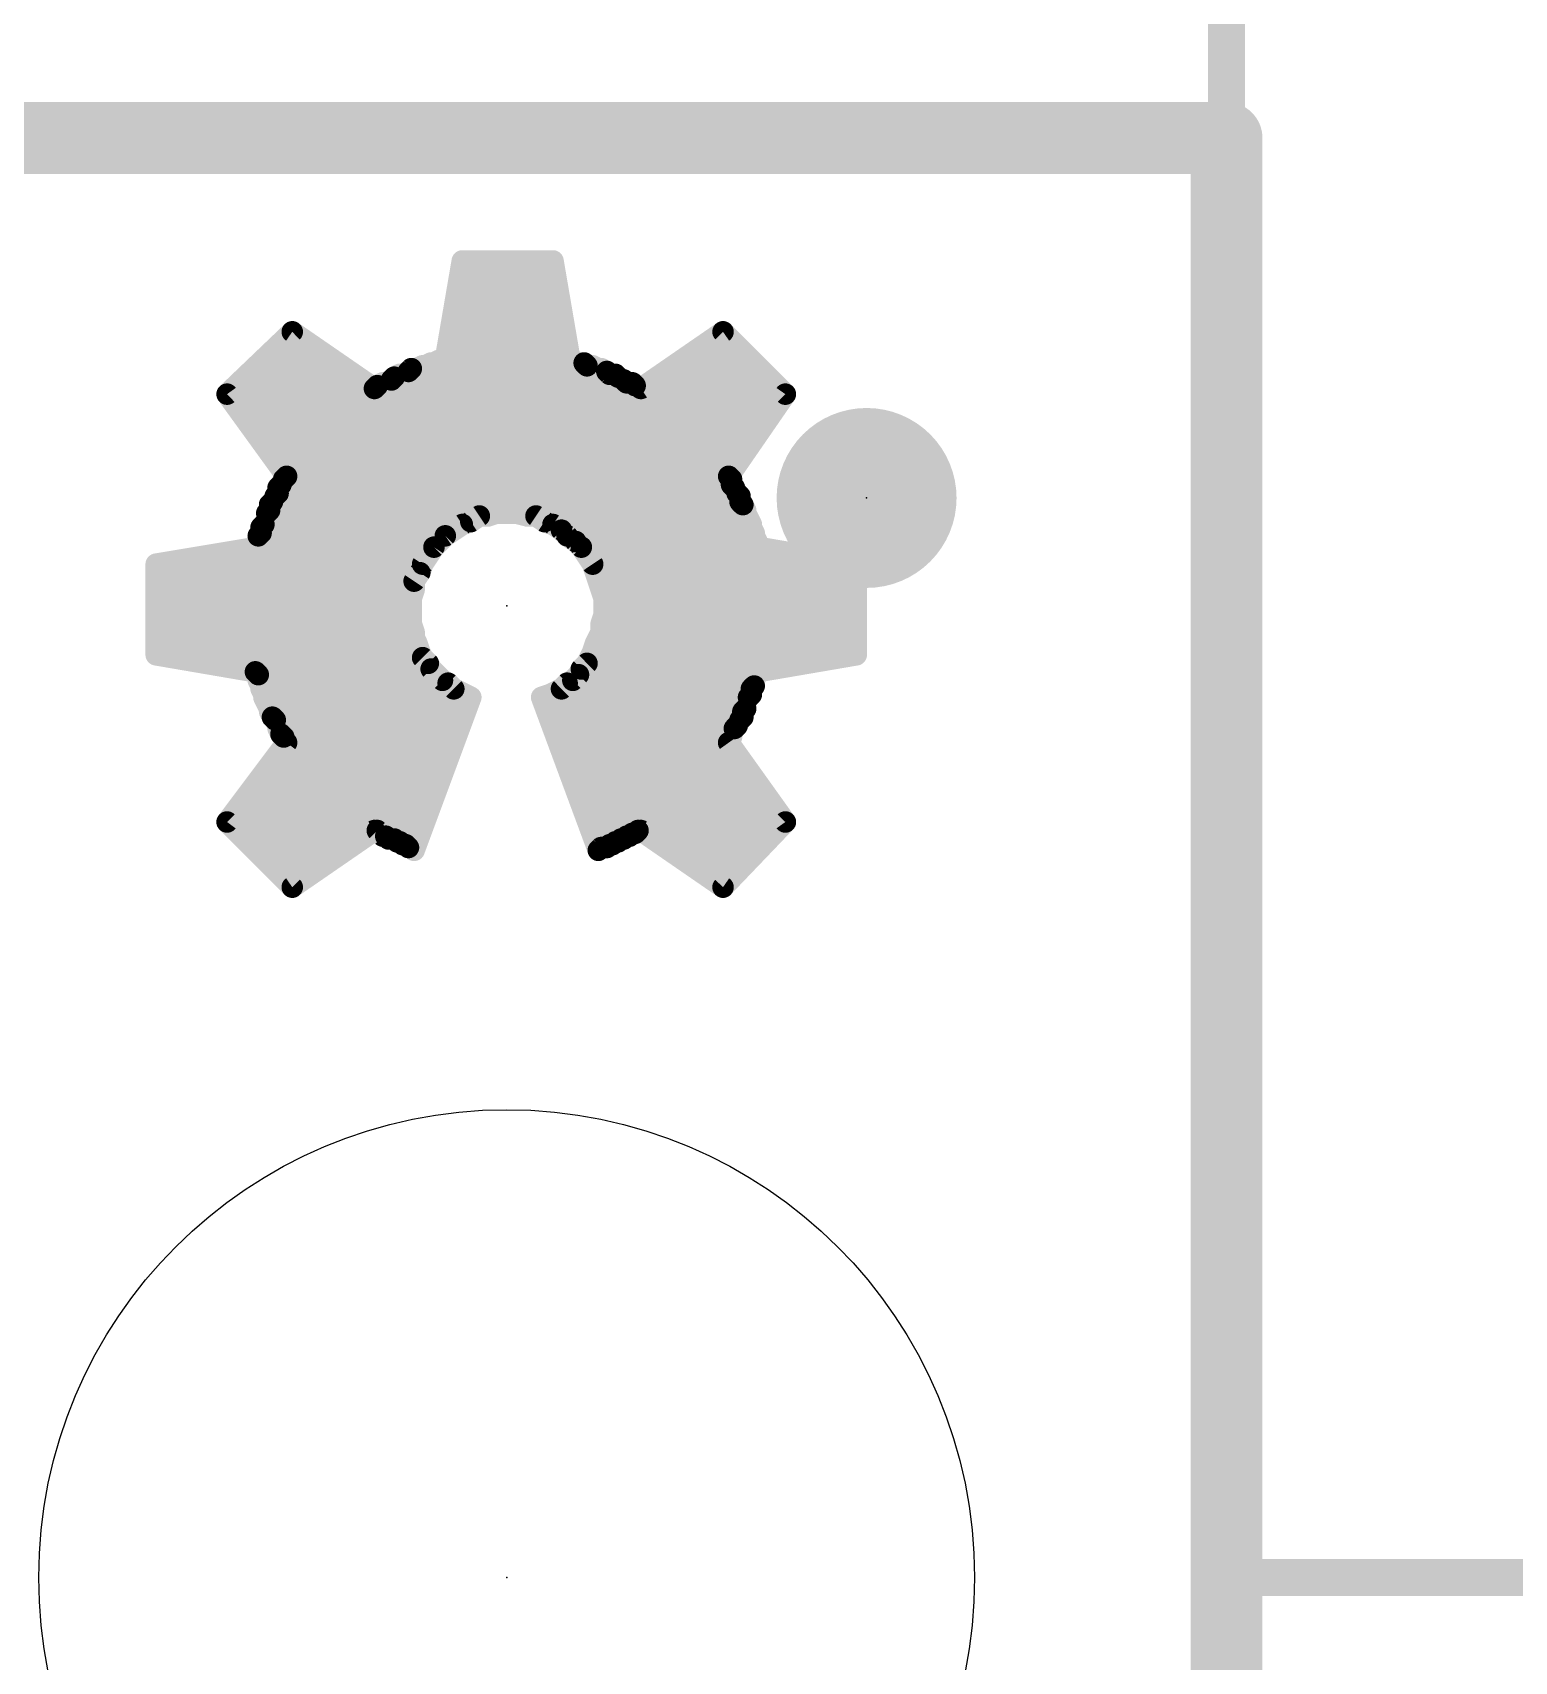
# Model space of a CAD drawing. Extents: x -30 to 77, y -18 to 22.
# Drawn here: x 18.65 to 23.88, y 4.78 to 10.53 of the extents above; entities that cross this region are included whole.
import ezdxf

# ---------------------------------------------------------------- set-up
doc = ezdxf.new("R2010")
doc.units = 0
for name, color, linetype in [('1', 12, 'CONTINUOUS'), ('16', 132, 'CONTINUOUS'), ('20', 53, 'CONTINUOUS'), ('22', 40, 'CONTINUOUS'), ('23', 53, 'CONTINUOUS'), ('24', 53, 'CONTINUOUS'), ('47', 253, 'CONTINUOUS')]:
    doc.layers.add(name, color=color, linetype=linetype)

# ---------------------------------------------------------------- blocks, each defined once
blk = doc.blocks.new('PIE')
at = {"const_width": 0.5}
blk.add_lwpolyline([(0, -0.25, 1), (0, 0.25, 1), (0, -0.25)], format="xyb", dxfattribs=at)

msp = doc.modelspace()

# ---------------------------------------------------------------- linework, layer by layer
at = {"layer": '1', "const_width": 0.254}
for points in [[(22.86, 10.16), (0, 10.16)], [(22.86, 0), (22.86, 10.16)]]:
    msp.add_lwpolyline(points, dxfattribs=at)
at = {"layer": '1', "const_width": 0.127}
for points in [[(22.9235, 10.16, 1), (22.7965, 10.16)], [(22.86, 10.0965, 1), (22.86, 10.2235)]]:
    msp.add_lwpolyline(points, format="xyb", dxfattribs=at)
at = {"layer": '16', "const_width": 0.254}
for points in [[(22.86, 10.16), (0, 10.16)], [(22.86, 0), (22.86, 10.16)]]:
    msp.add_lwpolyline(points, dxfattribs=at)
at = {"layer": '16', "const_width": 0.127}
for points in [[(22.9235, 10.16, 1), (22.7965, 10.16)], [(22.86, 10.0965, 1), (22.86, 10.2235)]]:
    msp.add_lwpolyline(points, format="xyb", dxfattribs=at)
at = {"layer": '20', "const_width": 0.2032}
for points in [[(22.86, 10.16), (0, 10.16)], [(22.86, 0), (22.86, 10.16)]]:
    msp.add_lwpolyline(points, dxfattribs=at)
at = {"layer": '20', "const_width": 0.1016}
for points in [[(22.9108, 10.16, 1), (22.8092, 10.16)], [(22.86, 10.1092, 1), (22.86, 10.2108)]]:
    msp.add_lwpolyline(points, format="xyb", dxfattribs=at)
at = {"layer": '20'}
msp.add_circle((20.32, 5.08), 1.651, dxfattribs=at)
at = {"layer": '22', "const_width": 0.076}
for points in [[(20.1034, 9.3764), (20.1634, 9.7264)], [(20.1634, 9.7264), (20.4834, 9.7264)], [(20.4834, 9.7264), (20.5434, 9.3764)], [(20.1507, 9.652), (20.4961, 9.652)], [(20.1376, 9.576), (20.5092, 9.576)], [(19.3334, 9.2564), (19.5634, 9.4764)], [(19.5634, 9.4764), (19.8534, 9.2764)], [(20.1246, 9.5), (20.5222, 9.5)], [(20.7934, 9.2764), (21.0834, 9.4764)], [(21.0834, 9.4764), (21.3034, 9.2564)], [(19.5086, 9.424), (19.6393, 9.424)], [(20.1116, 9.424), (20.5352, 9.424)], [(21.0075, 9.424), (21.1358, 9.424)], [(19.4292, 9.348), (19.7495, 9.348)], [(19.9534, 9.3264), (19.9734, 9.3364)], [(19.9734, 9.3364), (19.9834, 9.3464)], [(19.9834, 9.3464), (20.0034, 9.3464)], [(20.0034, 9.3464), (20.0234, 9.3564)], [(20.0067, 9.348), (20.6401, 9.348)], [(20.0234, 9.3564), (20.0334, 9.3564)], [(20.0334, 9.3564), (20.0534, 9.3664)], [(20.0534, 9.3664), (20.0634, 9.3664)], [(20.0634, 9.3664), (20.0834, 9.3764)], [(20.0834, 9.3764), (20.1034, 9.3764)], [(20.5434, 9.3764), (20.5534, 9.3764)], [(20.5534, 9.3764), (20.5734, 9.3664)], [(20.5734, 9.3664), (20.5934, 9.3664)], [(20.5934, 9.3664), (20.6034, 9.3564)], [(20.6034, 9.3564), (20.6234, 9.3564)], [(20.6234, 9.3564), (20.6434, 9.3464)], [(20.6434, 9.3464), (20.6534, 9.3464)], [(20.6534, 9.3464), (20.6734, 9.3364)], [(20.6734, 9.3364), (20.6834, 9.3264)], [(20.8973, 9.348), (21.2118, 9.348)], [(19.8534, 9.2764), (19.8634, 9.2864)], [(19.8634, 9.2864), (19.8834, 9.2964)], [(19.8834, 9.2964), (19.8934, 9.2964)], [(19.8934, 9.2964), (19.9134, 9.3064)], [(19.9134, 9.3064), (19.9234, 9.3164)], [(19.9234, 9.3164), (19.9434, 9.3264)], [(19.9434, 9.3264), (19.9534, 9.3264)], [(20.6834, 9.3264), (20.7034, 9.3264)], [(20.7034, 9.3264), (20.7134, 9.3164)], [(20.7134, 9.3164), (20.7334, 9.3064)], [(20.7334, 9.3064), (20.7434, 9.2964)], [(20.7434, 9.2964), (20.7634, 9.2964)], [(20.7634, 9.2964), (20.7734, 9.2864)], [(20.7734, 9.2864), (20.7934, 9.2764)], [(19.5434, 8.9664), (19.3334, 9.2564)], [(19.3497, 9.272), (21.2878, 9.272)], [(21.3034, 9.2564), (21.1034, 8.9664)], [(19.3771, 9.196), (21.2618, 9.196)], [(19.4322, 9.12), (21.2094, 9.12)], [(19.4872, 9.044), (21.1569, 9.044)], [(19.5134, 8.9264), (19.5234, 8.9364)], [(19.5234, 8.9364), (19.5334, 8.9564)], [(19.5334, 8.9564), (19.5434, 8.9664)], [(19.5422, 8.968), (21.1045, 8.968)], [(21.1034, 8.9664), (21.1134, 8.9564)], [(21.1134, 8.9564), (21.1134, 8.9364)], [(21.1134, 8.9364), (21.1234, 8.9264)], [(19.4834, 8.8664), (19.4934, 8.8764)], [(19.4934, 8.8764), (19.5034, 8.8964)], [(19.5012, 8.892), (21.1434, 8.892)], [(19.5034, 8.8964), (19.5134, 8.9064)], [(19.5134, 8.9064), (19.5134, 8.9264)], [(21.1234, 8.9264), (21.1334, 8.9064)], [(21.1334, 8.9064), (21.1434, 8.8964)], [(21.1434, 8.8964), (21.1434, 8.8764)], [(21.1434, 8.8764), (21.1534, 8.8664)], [(19.4634, 8.7964), (19.4734, 8.8164)], [(19.4732, 8.816), (20.2078, 8.816)], [(19.4734, 8.8364), (19.4834, 8.8464)], [(19.4734, 8.8164), (19.4734, 8.8364)], [(19.4834, 8.8464), (19.4834, 8.8664)], [(20.2234, 8.8264), (20.1934, 8.8064)], [(20.2534, 8.8264), (20.2234, 8.8264)], [(20.2834, 8.8364), (20.2534, 8.8264)], [(20.3534, 8.8364), (20.2834, 8.8364)], [(20.3934, 8.8264), (20.3534, 8.8364)], [(20.4234, 8.8264), (20.3934, 8.8264)], [(20.4534, 8.8064), (20.4234, 8.8264)], [(20.439, 8.816), (21.1736, 8.816)], [(21.1534, 8.8664), (21.1634, 8.8464)], [(21.1634, 8.8464), (21.1634, 8.8364)], [(21.1634, 8.8364), (21.1834, 8.7964)], [(19.4434, 8.7564), (19.4534, 8.7664)], [(19.4534, 8.7864), (19.4634, 8.7964)], [(19.4534, 8.7664), (19.4534, 8.7864)], [(20.1634, 8.7964), (20.1034, 8.7564)], [(20.1934, 8.8064), (20.1634, 8.7964)], [(20.4834, 8.7964), (20.4534, 8.8064)], [(20.5134, 8.7764), (20.4834, 8.7964)], [(20.5334, 8.7564), (20.5134, 8.7764)], [(21.1834, 8.7964), (21.1834, 8.7864)], [(21.1834, 8.7864), (21.1934, 8.7664)], [(21.1934, 8.7664), (21.1934, 8.7564)], [(19.0834, 8.6564), (19.4434, 8.7164)], [(19.4434, 8.7164), (19.4434, 8.7564)], [(19.4434, 8.74), (20.087, 8.74)], [(20.0634, 8.7164), (20.0234, 8.6564)], [(20.1034, 8.7564), (20.0634, 8.7164)], [(20.5634, 8.7364), (20.5334, 8.7564)], [(20.558, 8.74), (21.2016, 8.74)], [(20.5834, 8.7164), (20.5634, 8.7364)], [(20.6234, 8.6564), (20.5834, 8.7164)], [(21.1934, 8.7564), (21.2034, 8.7364)], [(21.2034, 8.7364), (21.2034, 8.7164)], [(21.2034, 8.7164), (21.5534, 8.6564)], [(19.0834, 8.3364), (19.0834, 8.6564)], [(19.1292, 8.664), (20.0285, 8.664)], [(20.0234, 8.6564), (20.0134, 8.6264)], [(20.6183, 8.664), (21.5089, 8.664)], [(20.6634, 8.5364), (20.6234, 8.6564)], [(21.5534, 8.6564), (21.5534, 8.3364)], [(19.0834, 8.588), (19.9934, 8.588)], [(20.0134, 8.6264), (19.9934, 8.5964)], [(19.9934, 8.5964), (19.9934, 8.5664)], [(20.6462, 8.588), (21.5534, 8.588)], [(19.9934, 8.5664), (19.9834, 8.5364)], [(19.9834, 8.5364), (19.9834, 8.4464)], [(20.6634, 8.4764), (20.6634, 8.5364)], [(19.0834, 8.512), (19.9834, 8.512)], [(20.6534, 8.4464), (20.6634, 8.4764)], [(20.6634, 8.512), (21.5534, 8.512)], [(19.0834, 8.436), (19.9869, 8.436)], [(19.9834, 8.4464), (19.9934, 8.4164)], [(19.9934, 8.4164), (19.9934, 8.3964)], [(20.6334, 8.3764), (20.6534, 8.4164)], [(20.6534, 8.4164), (20.6534, 8.4464)], [(20.6534, 8.436), (21.5534, 8.436)], [(19.0834, 8.36), (20.0089, 8.36)], [(19.9934, 8.3964), (20.0034, 8.3764)], [(20.0034, 8.3764), (20.0134, 8.3464)], [(20.6234, 8.3464), (20.6334, 8.3764)], [(20.6279, 8.36), (21.5534, 8.36)], [(19.4334, 8.2764), (19.0834, 8.3364)], [(20.0134, 8.3464), (20.0234, 8.3264)], [(20.0234, 8.3264), (20.0434, 8.3064)], [(20.0434, 8.3064), (20.0534, 8.2864)], [(20.5834, 8.2864), (20.6034, 8.3064)], [(20.6034, 8.3064), (20.6234, 8.3464)], [(21.5534, 8.3364), (21.2034, 8.2764)], [(19.3889, 8.284), (20.0558, 8.284)], [(19.4434, 8.2664), (19.4334, 8.2764)], [(19.4434, 8.2464), (19.4434, 8.2664)], [(19.4534, 8.2264), (19.4434, 8.2464)], [(20.0534, 8.2864), (20.0934, 8.2464)], [(20.0934, 8.2464), (20.1134, 8.2364)], [(20.5334, 8.2364), (20.5534, 8.2464)], [(20.5534, 8.2464), (20.5734, 8.2664)], [(20.5734, 8.2664), (20.5834, 8.2864)], [(20.5822, 8.284), (21.2479, 8.284)], [(21.2034, 8.2664), (21.1934, 8.2464)], [(21.1934, 8.2464), (21.1934, 8.2264)], [(21.2034, 8.2764), (21.2034, 8.2664)], [(19.4534, 8.2164), (19.4534, 8.2264)], [(19.4634, 8.1964), (19.4534, 8.2164)], [(19.4576, 8.208), (20.1501, 8.208)], [(19.4634, 8.1864), (19.4634, 8.1964)], [(19.4834, 8.1464), (19.4634, 8.1864)], [(20.1934, 8.1864), (19.9934, 7.6464)], [(20.1134, 8.2364), (20.1334, 8.2164)], [(20.1334, 8.2164), (20.1934, 8.1864)], [(20.4434, 8.1864), (20.4734, 8.1964)], [(20.6434, 7.6464), (20.4434, 8.1864)], [(20.4734, 8.1964), (20.5134, 8.2164)], [(20.4967, 8.208), (21.1834, 8.208)], [(20.5134, 8.2164), (20.5334, 8.2364)], [(21.1734, 8.1864), (21.1634, 8.1664)], [(21.1834, 8.1964), (21.1734, 8.1864)], [(21.1934, 8.2264), (21.1834, 8.2164)], [(21.1834, 8.2164), (21.1834, 8.1964)], [(19.4834, 8.1364), (19.4834, 8.1464)], [(19.4934, 8.1164), (19.4834, 8.1364)], [(19.4856, 8.132), (20.1733, 8.132)], [(20.4635, 8.132), (21.1534, 8.132)], [(21.1634, 8.1464), (21.1534, 8.1364)], [(21.1534, 8.1364), (21.1534, 8.1164)], [(21.1634, 8.1664), (21.1634, 8.1464)], [(19.5034, 8.1064), (19.4934, 8.1164)], [(19.5134, 8.0864), (19.5034, 8.1064)], [(19.5134, 8.0764), (19.5134, 8.0864)], [(19.5234, 8.0564), (19.5134, 8.0764)], [(21.1234, 8.0764), (21.1134, 8.0564)], [(21.1334, 8.0864), (21.1234, 8.0764)], [(21.1434, 8.1064), (21.1334, 8.0864)], [(21.1534, 8.1164), (21.1434, 8.1064)], [(19.3334, 7.7464), (19.5434, 8.0264)], [(19.5334, 8.0464), (19.5234, 8.0564)], [(19.5238, 8.056), (20.1451, 8.056)], [(19.5434, 8.0264), (19.5334, 8.0464)], [(20.4917, 8.056), (21.1134, 8.056)], [(21.1134, 8.0464), (21.1034, 8.0264)], [(21.1034, 8.0264), (21.3034, 7.7464)], [(21.1134, 8.0564), (21.1134, 8.0464)], [(19.5086, 7.98), (20.117, 7.98)], [(20.5198, 7.98), (21.1365, 7.98)], [(19.4516, 7.904), (20.0888, 7.904)], [(20.548, 7.904), (21.1908, 7.904)], [(19.3946, 7.828), (20.0607, 7.828)], [(20.5761, 7.828), (21.2451, 7.828)], [(19.5634, 7.5164), (19.3334, 7.7464)], [(19.3376, 7.752), (20.0325, 7.752)], [(20.6043, 7.752), (21.2994, 7.752)], [(21.3034, 7.7464), (21.0834, 7.5164)], [(19.4038, 7.676), (19.7949, 7.676)], [(19.8534, 7.7164), (19.5634, 7.5164)], [(19.8634, 7.7164), (19.8534, 7.7164)], [(19.8834, 7.6964), (19.8634, 7.7164)], [(19.8934, 7.6964), (19.8834, 7.6964)], [(19.9034, 7.6864), (19.8934, 7.6964)], [(19.9234, 7.6864), (19.9034, 7.6864)], [(19.9334, 7.6764), (19.9234, 7.6864)], [(19.9434, 7.6764), (19.9334, 7.6764)], [(19.9534, 7.6664), (19.9434, 7.6764)], [(19.9438, 7.676), (20.0044, 7.676)], [(19.9634, 7.6664), (19.9534, 7.6664)], [(19.9734, 7.6564), (19.9634, 7.6664)], [(20.6324, 7.676), (20.703, 7.676)], [(20.6834, 7.6664), (20.6734, 7.6564)], [(20.6934, 7.6664), (20.6834, 7.6664)], [(20.7034, 7.6764), (20.6934, 7.6664)], [(20.7134, 7.6764), (20.7034, 7.6764)], [(20.7234, 7.6864), (20.7134, 7.6764)], [(20.7334, 7.6864), (20.7234, 7.6864)], [(20.7434, 7.6964), (20.7334, 7.6864)], [(20.7534, 7.6964), (20.7434, 7.6964)], [(20.7634, 7.7064), (20.7534, 7.6964)], [(20.7734, 7.7064), (20.7634, 7.7064)], [(20.7834, 7.7164), (20.7734, 7.7064)], [(20.7934, 7.7164), (20.7834, 7.7164)], [(21.0834, 7.5164), (20.7934, 7.7164)], [(20.8519, 7.676), (21.2361, 7.676)], [(19.9934, 7.6564), (19.9734, 7.6564)], [(19.9934, 7.6464), (19.9934, 7.6564)], [(20.6534, 7.6564), (20.6434, 7.6464)], [(20.6734, 7.6564), (20.6534, 7.6564)], [(19.4798, 7.6), (19.6847, 7.6)], [(20.9621, 7.6), (21.1634, 7.6)], [(19.5558, 7.524), (19.5745, 7.524)], [(21.0723, 7.524), (21.0907, 7.524)]]:
    msp.add_lwpolyline(points, dxfattribs=at)
at = {"layer": '22', "const_width": 0.038}
for points in [[(20.1634, 9.7454, 1), (20.1634, 9.7074)], [(20.1821, 9.7232, 1), (20.1447, 9.7296)], [(20.5021, 9.7296, 1), (20.4647, 9.7232)], [(20.4834, 9.7074, 1), (20.4834, 9.7454)], [(20.1507, 9.671, 1), (20.1507, 9.633)], [(20.4961, 9.633, 1), (20.4961, 9.671)], [(20.1376, 9.595, 1), (20.1376, 9.557)], [(20.5092, 9.557, 1), (20.5092, 9.595)], [(19.5742, 9.492, 1), (19.5526, 9.4607)], [(19.5765, 9.4626, 1), (19.5503, 9.4901)], [(20.1246, 9.519, 1), (20.1246, 9.481)], [(20.5222, 9.481, 1), (20.5222, 9.519)], [(21.0968, 9.4898, 1), (21.07, 9.4629)], [(21.0942, 9.4607, 1), (21.0726, 9.492)], [(19.5086, 9.443, 1), (19.5086, 9.405)], [(19.6393, 9.405, 1), (19.6393, 9.443)], [(20.1116, 9.443, 1), (20.1116, 9.405)], [(20.5352, 9.405, 1), (20.5352, 9.443)], [(21.0075, 9.443, 1), (21.0075, 9.405)], [(21.1358, 9.405, 1), (21.1358, 9.443)], [(19.4292, 9.367, 1), (19.4292, 9.329)], [(19.7495, 9.329, 1), (19.7495, 9.367)], [(19.9834, 9.3654, 1), (19.9834, 9.3274)], [(19.9819, 9.3194, 1), (19.9649, 9.3534)], [(19.9968, 9.3329, 1), (19.97, 9.3598)], [(19.9949, 9.3634, 1), (20.0119, 9.3294)], [(20.0067, 9.367, 1), (20.0067, 9.329)], [(20.0034, 9.3274, 1), (20.0034, 9.3654)], [(20.0234, 9.3754, 1), (20.0234, 9.3374)], [(20.0249, 9.3734, 1), (20.0419, 9.3394)], [(20.0319, 9.3394, 1), (20.0149, 9.3734)], [(20.0334, 9.3374, 1), (20.0334, 9.3754)], [(20.0534, 9.3854, 1), (20.0534, 9.3474)], [(20.0549, 9.3834, 1), (20.0719, 9.3494)], [(20.0619, 9.3494, 1), (20.0449, 9.3834)], [(20.0634, 9.3474, 1), (20.0634, 9.3854)], [(20.0834, 9.3954, 1), (20.0834, 9.3574)], [(20.0919, 9.3594, 1), (20.0749, 9.3934)], [(20.0847, 9.3796, 1), (20.1221, 9.3732)], [(20.1034, 9.3574, 1), (20.1034, 9.3954)], [(20.5434, 9.3954, 1), (20.5434, 9.3574)], [(20.5247, 9.3732, 1), (20.5621, 9.3796)], [(20.5619, 9.3934, 1), (20.5449, 9.3594)], [(20.5534, 9.3574, 1), (20.5534, 9.3954)], [(20.5734, 9.3854, 1), (20.5734, 9.3474)], [(20.5649, 9.3494, 1), (20.5819, 9.3834)], [(20.6068, 9.3798, 1), (20.58, 9.3529)], [(20.6034, 9.3754, 1), (20.6034, 9.3374)], [(20.59, 9.3429, 1), (20.6168, 9.3698)], [(20.5934, 9.3474, 1), (20.5934, 9.3854)], [(20.6319, 9.3734, 1), (20.6149, 9.3394)], [(20.6234, 9.3374, 1), (20.6234, 9.3754)], [(20.6434, 9.3654, 1), (20.6434, 9.3274)], [(20.6619, 9.3634, 1), (20.6449, 9.3294)], [(20.6349, 9.3294, 1), (20.6519, 9.3634)], [(20.6401, 9.329, 1), (20.6401, 9.367)], [(20.6534, 9.3274, 1), (20.6534, 9.3654)], [(20.6868, 9.3498, 1), (20.66, 9.3229)], [(20.6649, 9.3194, 1), (20.6819, 9.3534)], [(20.8973, 9.367, 1), (20.8973, 9.329)], [(21.2118, 9.329, 1), (21.2118, 9.367)], [(19.8549, 9.3034, 1), (19.8719, 9.2694)], [(19.8768, 9.2729, 1), (19.85, 9.2998)], [(19.8834, 9.3154, 1), (19.8834, 9.2774)], [(19.8849, 9.3134, 1), (19.9019, 9.2794)], [(19.8919, 9.2794, 1), (19.8749, 9.3134)], [(19.8934, 9.2774, 1), (19.8934, 9.3154)], [(19.9, 9.3198, 1), (19.9268, 9.2929)], [(19.9149, 9.3334, 1), (19.9319, 9.2994)], [(19.9219, 9.2894, 1), (19.9049, 9.3234)], [(19.9368, 9.3029, 1), (19.91, 9.3298)], [(19.9434, 9.3454, 1), (19.9434, 9.3074)], [(19.9449, 9.3434, 1), (19.9619, 9.3094)], [(19.9519, 9.3094, 1), (19.9349, 9.3434)], [(19.9534, 9.3074, 1), (19.9534, 9.3454)], [(19.96, 9.3498, 1), (19.9868, 9.3229)], [(20.6834, 9.3454, 1), (20.6834, 9.3074)], [(20.67, 9.3129, 1), (20.6968, 9.3398)], [(20.7168, 9.3398, 1), (20.69, 9.3129)], [(20.7219, 9.3334, 1), (20.7049, 9.2994)], [(20.7, 9.3029, 1), (20.7268, 9.3298)], [(20.7034, 9.3074, 1), (20.7034, 9.3454)], [(20.7468, 9.3198, 1), (20.72, 9.2929)], [(20.7434, 9.3154, 1), (20.7434, 9.2774)], [(20.7249, 9.2894, 1), (20.7419, 9.3234)], [(20.73, 9.2829, 1), (20.7568, 9.3098)], [(20.7768, 9.3098, 1), (20.75, 9.2829)], [(20.7819, 9.3034, 1), (20.7649, 9.2694)], [(20.76, 9.2729, 1), (20.7868, 9.2998)], [(20.7634, 9.2774, 1), (20.7634, 9.3154)], [(19.3488, 9.2675, 1), (19.318, 9.2452)], [(19.3203, 9.2701, 1), (19.3465, 9.2426)], [(19.3497, 9.291, 1), (19.3497, 9.253)], [(19.84, 9.2898, 1), (19.8668, 9.2629)], [(19.8426, 9.2607, 1), (19.8642, 9.292)], [(20.7826, 9.292, 1), (20.8042, 9.2607)], [(20.7849, 9.2594, 1), (20.8019, 9.2934)], [(21.2878, 9.253, 1), (21.2878, 9.291)], [(21.319, 9.2456, 1), (21.2878, 9.2672)], [(21.29, 9.2429, 1), (21.3168, 9.2698)], [(19.3771, 9.215, 1), (19.3771, 9.177)], [(21.2618, 9.177, 1), (21.2618, 9.215)], [(19.4322, 9.139, 1), (19.4322, 9.101)], [(21.2094, 9.101, 1), (21.2094, 9.139)], [(19.4872, 9.063, 1), (19.4872, 9.025)], [(21.1569, 9.025, 1), (21.1569, 9.063)], [(19.5368, 8.9229, 1), (19.51, 8.9498)], [(19.52, 8.9698, 1), (19.5468, 8.9429)], [(19.5504, 8.9479, 1), (19.5164, 8.9649)], [(19.5422, 8.987, 1), (19.5422, 8.949)], [(19.528, 8.9552, 1), (19.5588, 8.9775)], [(19.5568, 8.9529, 1), (19.53, 8.9798)], [(21.1168, 8.9798, 1), (21.09, 8.9529)], [(21.0878, 8.9772, 1), (21.119, 8.9556)], [(21.1324, 8.9564, 1), (21.0944, 8.9564)], [(21.1268, 8.9498, 1), (21.1, 8.9229)], [(21.1, 8.9429, 1), (21.1268, 8.9698)], [(21.1045, 8.949, 1), (21.1045, 8.987)], [(19.5068, 8.8629, 1), (19.48, 8.8898)], [(19.5012, 8.911, 1), (19.5012, 8.873)], [(19.49, 8.9098, 1), (19.5168, 8.8829)], [(19.5204, 8.8879, 1), (19.4864, 8.9049)], [(19.5324, 8.9264, 1), (19.4944, 8.9264)], [(19.5, 8.9398, 1), (19.5268, 8.9129)], [(19.4944, 8.9064, 1), (19.5324, 8.9064)], [(19.5268, 8.8929, 1), (19.5, 8.9198)], [(19.5064, 8.9449, 1), (19.5404, 8.9279)], [(21.0944, 8.9364, 1), (21.1324, 8.9364)], [(21.1404, 8.9349, 1), (21.1064, 8.9179)], [(21.11, 8.9129, 1), (21.1368, 8.9398)], [(21.1468, 8.9198, 1), (21.12, 8.8929)], [(21.1164, 8.8979, 1), (21.1504, 8.9149)], [(21.1624, 8.8964, 1), (21.1244, 8.8964)], [(21.1568, 8.8898, 1), (21.13, 8.8629)], [(21.13, 8.8829, 1), (21.1568, 8.9098)], [(21.1434, 8.873, 1), (21.1434, 8.911)], [(19.4732, 8.835, 1), (19.4732, 8.797)], [(19.4924, 8.8364, 1), (19.4544, 8.8364)], [(19.46, 8.8498, 1), (19.4868, 8.8229)], [(19.4904, 8.8079, 1), (19.4564, 8.8249)], [(19.5024, 8.8664, 1), (19.4644, 8.8664)], [(19.47, 8.8798, 1), (19.4968, 8.8529)], [(19.4644, 8.8464, 1), (19.5024, 8.8464)], [(19.4968, 8.8329, 1), (19.47, 8.8598)], [(19.4764, 8.8849, 1), (19.5104, 8.8679)], [(20.2234, 8.8454, 1), (20.2234, 8.8074)], [(20.2078, 8.797, 1), (20.2078, 8.835)], [(20.2339, 8.8106, 1), (20.2129, 8.8422)], [(20.2474, 8.8444, 1), (20.2594, 8.8083)], [(20.2534, 8.8074, 1), (20.2534, 8.8454)], [(20.2834, 8.8554, 1), (20.2834, 8.8174)], [(20.2894, 8.8183, 1), (20.2774, 8.8544)], [(20.358, 8.8548, 1), (20.3488, 8.8179)], [(20.3534, 8.8174, 1), (20.3534, 8.8554)], [(20.3934, 8.8454, 1), (20.3934, 8.8074)], [(20.3888, 8.8079, 1), (20.398, 8.8448)], [(20.4339, 8.8422, 1), (20.4129, 8.8106)], [(20.439, 8.835, 1), (20.439, 8.797)], [(20.4234, 8.8074, 1), (20.4234, 8.8454)], [(21.1244, 8.8764, 1), (21.1624, 8.8764)], [(21.1704, 8.8749, 1), (21.1364, 8.8579)], [(21.14, 8.8529, 1), (21.1668, 8.8798)], [(21.1824, 8.8464, 1), (21.1444, 8.8464)], [(21.1804, 8.8449, 1), (21.1464, 8.8279)], [(21.1444, 8.8364, 1), (21.1824, 8.8364)], [(21.1464, 8.8379, 1), (21.1804, 8.8549)], [(21.1736, 8.797, 1), (21.1736, 8.835)], [(19.4724, 8.7864, 1), (19.4344, 8.7864)], [(19.44, 8.7998, 1), (19.4668, 8.7729)], [(19.4668, 8.7529, 1), (19.44, 8.7798)], [(19.4464, 8.8049, 1), (19.4804, 8.7879)], [(19.4768, 8.7829, 1), (19.45, 8.8098)], [(19.4544, 8.8164, 1), (19.4924, 8.8164)], [(20.1574, 8.8144, 1), (20.1694, 8.7783)], [(20.1739, 8.7806, 1), (20.1529, 8.8122)], [(20.1829, 8.8222, 1), (20.2039, 8.7906)], [(20.1994, 8.7883, 1), (20.1874, 8.8244)], [(20.4594, 8.8244, 1), (20.4474, 8.7883)], [(20.4429, 8.7906, 1), (20.4639, 8.8222)], [(20.4939, 8.8122, 1), (20.4729, 8.7806)], [(20.4774, 8.7783, 1), (20.4894, 8.8144)], [(20.5268, 8.7898, 1), (20.5, 8.7629)], [(20.5029, 8.7606, 1), (20.5239, 8.7922)], [(21.2024, 8.7964, 1), (21.1644, 8.7964)], [(21.2004, 8.7949, 1), (21.1664, 8.7779)], [(21.1644, 8.7864, 1), (21.2024, 8.7864)], [(21.1664, 8.7879, 1), (21.2004, 8.8049)], [(21.2124, 8.7664, 1), (21.1744, 8.7664)], [(19.4624, 8.7564, 1), (19.4244, 8.7564)], [(19.43, 8.7698, 1), (19.4568, 8.7429)], [(19.4434, 8.759, 1), (19.4434, 8.721)], [(19.4344, 8.7664, 1), (19.4724, 8.7664)], [(19.4465, 8.6976, 1), (19.4403, 8.7351)], [(20.05, 8.7298, 1), (20.0768, 8.7029)], [(20.0792, 8.7058, 1), (20.0476, 8.7269)], [(20.0929, 8.7722, 1), (20.1139, 8.7406)], [(20.087, 8.721, 1), (20.087, 8.759)], [(20.1168, 8.7429, 1), (20.09, 8.7698)], [(20.5439, 8.7722, 1), (20.5229, 8.7406)], [(20.52, 8.7429, 1), (20.5468, 8.7698)], [(20.558, 8.759, 1), (20.558, 8.721)], [(20.5768, 8.7498, 1), (20.55, 8.7229)], [(20.5529, 8.7206, 1), (20.5739, 8.7522)], [(20.5992, 8.7269, 1), (20.5676, 8.7058)], [(20.57, 8.7029, 1), (20.5968, 8.7298)], [(21.2104, 8.7649, 1), (21.1764, 8.7479)], [(21.1744, 8.7564, 1), (21.2124, 8.7564)], [(21.1764, 8.7579, 1), (21.2104, 8.7749)], [(21.2224, 8.7364, 1), (21.1844, 8.7364)], [(21.2066, 8.7351, 1), (21.2002, 8.6976)], [(21.1864, 8.7279, 1), (21.2204, 8.7449)], [(21.2016, 8.721, 1), (21.2016, 8.759)], [(19.1024, 8.6564, 1), (19.0644, 8.6564)], [(19.0803, 8.6751, 1), (19.0865, 8.6376)], [(19.1292, 8.683, 1), (19.1292, 8.645)], [(19.4244, 8.7164, 1), (19.4624, 8.7164)], [(20.0076, 8.6669, 1), (20.0392, 8.6458)], [(20.0414, 8.6504, 1), (20.0054, 8.6624)], [(20.0285, 8.645, 1), (20.0285, 8.683)], [(20.6183, 8.683, 1), (20.6183, 8.645)], [(20.6414, 8.6624, 1), (20.6054, 8.6504)], [(20.6076, 8.6458, 1), (20.6392, 8.6669)], [(21.1844, 8.7164, 1), (21.2224, 8.7164)], [(21.5089, 8.645, 1), (21.5089, 8.683)], [(21.5724, 8.6564, 1), (21.5344, 8.6564)], [(21.5502, 8.6376, 1), (21.5566, 8.6751)], [(19.0834, 8.607, 1), (19.0834, 8.569)], [(20.0124, 8.5964, 1), (19.9744, 8.5964)], [(19.9776, 8.6069, 1), (20.0092, 8.5858)], [(19.9934, 8.569, 1), (19.9934, 8.607)], [(19.9954, 8.6324, 1), (20.0314, 8.6204)], [(20.0292, 8.6158, 1), (19.9976, 8.6369)], [(20.6462, 8.607, 1), (20.6462, 8.569)], [(21.5534, 8.569, 1), (21.5534, 8.607)], [(20.0024, 8.5364, 1), (19.9644, 8.5364)], [(19.9744, 8.5664, 1), (20.0124, 8.5664)], [(20.0114, 8.5604, 1), (19.9754, 8.5724)], [(20.6824, 8.5364, 1), (20.6444, 8.5364)], [(19.0834, 8.531, 1), (19.0834, 8.493)], [(19.9654, 8.5424, 1), (20.0014, 8.5304)], [(19.9834, 8.493, 1), (19.9834, 8.531)], [(20.6634, 8.531, 1), (20.6634, 8.493)], [(20.6454, 8.5304, 1), (20.6814, 8.5424)], [(20.6814, 8.4704, 1), (20.6454, 8.4824)], [(21.5534, 8.493, 1), (21.5534, 8.531)], [(19.0834, 8.455, 1), (19.0834, 8.417)], [(20.0014, 8.4524, 1), (19.9654, 8.4404)], [(19.9644, 8.4464, 1), (20.0024, 8.4464)], [(20.0124, 8.4164, 1), (19.9744, 8.4164)], [(19.9869, 8.417, 1), (19.9869, 8.455)], [(20.6724, 8.4464, 1), (20.6344, 8.4464)], [(20.6534, 8.455, 1), (20.6534, 8.417)], [(20.6354, 8.4524, 1), (20.6714, 8.4404)], [(20.6704, 8.4079, 1), (20.6364, 8.4249)], [(20.6444, 8.4764, 1), (20.6824, 8.4764)], [(21.5534, 8.417, 1), (21.5534, 8.455)], [(19.0834, 8.379, 1), (19.0834, 8.341)], [(20.0104, 8.4049, 1), (19.9764, 8.3879)], [(19.9744, 8.3964, 1), (20.0124, 8.3964)], [(19.9754, 8.4104, 1), (20.0114, 8.4224)], [(20.0214, 8.3824, 1), (19.9854, 8.3704)], [(19.9864, 8.3679, 1), (20.0204, 8.3849)], [(20.0089, 8.341, 1), (20.0089, 8.379)], [(20.6279, 8.379, 1), (20.6279, 8.341)], [(20.6164, 8.3849, 1), (20.6504, 8.3679)], [(20.6514, 8.3704, 1), (20.6154, 8.3824)], [(20.6344, 8.4164, 1), (20.6724, 8.4164)], [(21.5534, 8.341, 1), (21.5534, 8.379)], [(19.0866, 8.3551, 1), (19.0802, 8.3176)], [(19.0644, 8.3364, 1), (19.1024, 8.3364)], [(20.0304, 8.3549, 1), (19.9964, 8.3379)], [(19.9954, 8.3404, 1), (20.0314, 8.3524)], [(20.0368, 8.3398, 1), (20.01, 8.3129)], [(20.0064, 8.3179, 1), (20.0404, 8.3349)], [(20.0604, 8.3149, 1), (20.0264, 8.2979)], [(20.03, 8.2929, 1), (20.0568, 8.3198)], [(20.6168, 8.2929, 1), (20.59, 8.3198)], [(20.6054, 8.3524, 1), (20.6414, 8.3404)], [(20.6404, 8.3379, 1), (20.6064, 8.3549)], [(21.5344, 8.3364, 1), (21.5724, 8.3364)], [(21.5566, 8.3176, 1), (21.5502, 8.3551)], [(19.3889, 8.303, 1), (19.3889, 8.265)], [(19.4468, 8.2898, 1), (19.42, 8.2629)], [(19.4624, 8.2664, 1), (19.4244, 8.2664)], [(19.4604, 8.2549, 1), (19.4264, 8.2379)], [(19.43, 8.2529, 1), (19.4568, 8.2798)], [(19.4302, 8.2576, 1), (19.4366, 8.2951)], [(20.0668, 8.2998, 1), (20.04, 8.2729)], [(20.0364, 8.2779, 1), (20.0704, 8.2949)], [(20.0558, 8.265, 1), (20.0558, 8.303)], [(20.1019, 8.2634, 1), (20.0849, 8.2294)], [(20.08, 8.2329, 1), (20.1068, 8.2598)], [(20.54, 8.2598, 1), (20.5668, 8.2329)], [(20.5619, 8.2294, 1), (20.5449, 8.2634)], [(20.5564, 8.2749, 1), (20.5904, 8.2579)], [(20.5868, 8.2529, 1), (20.56, 8.2798)], [(20.5822, 8.303, 1), (20.5822, 8.265)], [(20.57, 8.2998, 1), (20.5968, 8.2729)], [(20.6004, 8.2779, 1), (20.5664, 8.2949)], [(20.5864, 8.3149, 1), (20.6204, 8.2979)], [(21.2124, 8.2464, 1), (21.1744, 8.2464)], [(21.2224, 8.2764, 1), (21.1844, 8.2764)], [(21.2002, 8.2951, 1), (21.2066, 8.2576)], [(21.1844, 8.2664, 1), (21.2224, 8.2664)], [(21.2204, 8.2579, 1), (21.1864, 8.2749)], [(21.2479, 8.265, 1), (21.2479, 8.303)], [(19.4244, 8.2464, 1), (19.4624, 8.2464)], [(19.4724, 8.2264, 1), (19.4344, 8.2264)], [(19.4704, 8.2249, 1), (19.4364, 8.2079)], [(19.4344, 8.2164, 1), (19.4724, 8.2164)], [(19.4364, 8.2179, 1), (19.4704, 8.2349)], [(19.4576, 8.227, 1), (19.4576, 8.189)], [(19.4824, 8.1964, 1), (19.4444, 8.1964)], [(19.4804, 8.1949, 1), (19.4464, 8.1779)], [(19.4464, 8.1879, 1), (19.4804, 8.2049)], [(20.1268, 8.2498, 1), (20.1, 8.2229)], [(20.1049, 8.2194, 1), (20.1219, 8.2534)], [(20.1419, 8.2334, 1), (20.1249, 8.1994)], [(20.12, 8.2029, 1), (20.1468, 8.2298)], [(20.1501, 8.189, 1), (20.1501, 8.227)], [(20.2112, 8.1798, 1), (20.1756, 8.193)], [(20.1849, 8.1694, 1), (20.2019, 8.2034)], [(20.4612, 8.193, 1), (20.4256, 8.1798)], [(20.4374, 8.2044, 1), (20.4494, 8.1683)], [(20.4649, 8.2134, 1), (20.4819, 8.1794)], [(20.4794, 8.1783, 1), (20.4674, 8.2144)], [(20.4967, 8.227, 1), (20.4967, 8.189)], [(20.5, 8.2298, 1), (20.5268, 8.2029)], [(20.5219, 8.1994, 1), (20.5049, 8.2334)], [(20.5249, 8.2534, 1), (20.5419, 8.2194)], [(20.5468, 8.2229, 1), (20.52, 8.2498)], [(21.1904, 8.1779, 1), (21.1564, 8.1949)], [(21.2024, 8.2164, 1), (21.1644, 8.2164)], [(21.17, 8.2298, 1), (21.1968, 8.2029)], [(21.1968, 8.1829, 1), (21.17, 8.2098)], [(21.1764, 8.2549, 1), (21.2104, 8.2379)], [(21.1744, 8.2264, 1), (21.2124, 8.2264)], [(21.2068, 8.2129, 1), (21.18, 8.2398)], [(21.1834, 8.189, 1), (21.1834, 8.227)], [(19.4444, 8.1864, 1), (19.4824, 8.1864)], [(19.5024, 8.1464, 1), (19.4644, 8.1464)], [(19.5004, 8.1449, 1), (19.4664, 8.1279)], [(19.4664, 8.1379, 1), (19.5004, 8.1549)], [(19.4856, 8.151, 1), (19.4856, 8.113)], [(20.1733, 8.113, 1), (20.1733, 8.151)], [(20.4635, 8.151, 1), (20.4635, 8.113)], [(21.1724, 8.1364, 1), (21.1344, 8.1364)], [(21.14, 8.1498, 1), (21.1668, 8.1229)], [(21.1824, 8.1664, 1), (21.1444, 8.1664)], [(21.1464, 8.1749, 1), (21.1804, 8.1579)], [(21.1444, 8.1464, 1), (21.1824, 8.1464)], [(21.1768, 8.1329, 1), (21.15, 8.1598)], [(21.1534, 8.113, 1), (21.1534, 8.151)], [(21.16, 8.1998, 1), (21.1868, 8.1729)], [(21.1644, 8.1964, 1), (21.2024, 8.1964)], [(19.4644, 8.1364, 1), (19.5024, 8.1364)], [(19.5068, 8.1298, 1), (19.48, 8.1029)], [(19.4764, 8.1079, 1), (19.5104, 8.1249)], [(19.5204, 8.1149, 1), (19.4864, 8.0979)], [(19.49, 8.0929, 1), (19.5168, 8.1198)], [(19.5324, 8.0864, 1), (19.4944, 8.0864)], [(19.5304, 8.0849, 1), (19.4964, 8.0679)], [(19.4964, 8.0779, 1), (19.5304, 8.0949)], [(21.11, 8.0898, 1), (21.1368, 8.0629)], [(21.1404, 8.0679, 1), (21.1064, 8.0849)], [(21.1164, 8.0949, 1), (21.1504, 8.0779)], [(21.1468, 8.0729, 1), (21.12, 8.0998)], [(21.13, 8.1198, 1), (21.1568, 8.0929)], [(21.1604, 8.0979, 1), (21.1264, 8.1149)], [(21.1344, 8.1164, 1), (21.1724, 8.1164)], [(21.1668, 8.1029, 1), (21.14, 8.1298)], [(19.4944, 8.0764, 1), (19.5324, 8.0764)], [(19.5368, 8.0698, 1), (19.51, 8.0429)], [(19.5238, 8.075, 1), (19.5238, 8.037)], [(19.5064, 8.0479, 1), (19.5404, 8.0649)], [(19.5504, 8.0549, 1), (19.5164, 8.0379)], [(19.52, 8.0329, 1), (19.5468, 8.0598)], [(19.5264, 8.0179, 1), (19.5604, 8.0349)], [(19.5586, 8.015, 1), (19.5282, 8.0378)], [(20.1451, 8.037, 1), (20.1451, 8.075)], [(20.4917, 8.075, 1), (20.4917, 8.037)], [(21.1189, 8.0374, 1), (21.0879, 8.0153)], [(21.0864, 8.0349, 1), (21.1204, 8.0179)], [(21.1324, 8.0564, 1), (21.0944, 8.0564)], [(21.0964, 8.0649, 1), (21.1304, 8.0479)], [(21.0944, 8.0464, 1), (21.1324, 8.0464)], [(21.1304, 8.0379, 1), (21.0964, 8.0549)], [(21.1134, 8.037, 1), (21.1134, 8.075)], [(19.5086, 7.999, 1), (19.5086, 7.961)], [(20.117, 7.961, 1), (20.117, 7.999)], [(20.5198, 7.999, 1), (20.5198, 7.961)], [(21.1365, 7.961, 1), (21.1365, 7.999)], [(19.4516, 7.923, 1), (19.4516, 7.885)], [(20.0888, 7.885, 1), (20.0888, 7.923)], [(20.548, 7.923, 1), (20.548, 7.885)], [(21.1908, 7.885, 1), (21.1908, 7.923)], [(19.3946, 7.847, 1), (19.3946, 7.809)], [(20.0607, 7.809, 1), (20.0607, 7.847)], [(20.5761, 7.847, 1), (20.5761, 7.809)], [(21.2451, 7.809, 1), (21.2451, 7.847)], [(19.3468, 7.7598, 1), (19.32, 7.7329)], [(19.3182, 7.7578, 1), (19.3486, 7.735)], [(19.3376, 7.771, 1), (19.3376, 7.733)], [(20.0325, 7.733, 1), (20.0325, 7.771)], [(20.6043, 7.771, 1), (20.6043, 7.733)], [(21.2879, 7.7353, 1), (21.3189, 7.7574)], [(21.3171, 7.7332, 1), (21.2897, 7.7595)], [(21.2994, 7.733, 1), (21.2994, 7.771)], [(19.4038, 7.695, 1), (19.4038, 7.657)], [(19.7949, 7.657, 1), (19.7949, 7.695)], [(19.8534, 7.7354, 1), (19.8534, 7.6974)], [(19.8642, 7.7007, 1), (19.8426, 7.732)], [(19.8768, 7.7298, 1), (19.85, 7.7029)], [(19.8634, 7.6974, 1), (19.8634, 7.7354)], [(19.8834, 7.7154, 1), (19.8834, 7.6774)], [(19.87, 7.6829, 1), (19.8968, 7.7098)], [(19.9068, 7.7098, 1), (19.88, 7.6829)], [(19.9034, 7.7054, 1), (19.9034, 7.6674)], [(19.89, 7.6729, 1), (19.9168, 7.6998)], [(19.8934, 7.6774, 1), (19.8934, 7.7154)], [(19.9368, 7.6998, 1), (19.91, 7.6729)], [(19.9334, 7.6954, 1), (19.9334, 7.6574)], [(19.92, 7.6629, 1), (19.9468, 7.6898)], [(19.9234, 7.6674, 1), (19.9234, 7.7054)], [(19.9568, 7.6898, 1), (19.93, 7.6629)], [(19.9438, 7.695, 1), (19.9438, 7.657)], [(19.9534, 7.6854, 1), (19.9534, 7.6474)], [(19.9434, 7.6574, 1), (19.9434, 7.6954)], [(19.9768, 7.6798, 1), (19.95, 7.6529)], [(19.9634, 7.6474, 1), (19.9634, 7.6854)], [(20.0044, 7.657, 1), (20.0044, 7.695)], [(20.6324, 7.695, 1), (20.6324, 7.657)], [(20.6834, 7.6854, 1), (20.6834, 7.6474)], [(20.6968, 7.6529, 1), (20.67, 7.6798)], [(20.7034, 7.6954, 1), (20.7034, 7.6574)], [(20.7168, 7.6629, 1), (20.69, 7.6898)], [(20.6934, 7.6474, 1), (20.6934, 7.6854)], [(20.7, 7.6898, 1), (20.7268, 7.6629)], [(20.703, 7.657, 1), (20.703, 7.695)], [(20.7234, 7.7054, 1), (20.7234, 7.6674)], [(20.7368, 7.6729, 1), (20.71, 7.6998)], [(20.7134, 7.6574, 1), (20.7134, 7.6954)], [(20.72, 7.6998, 1), (20.7468, 7.6729)], [(20.7434, 7.7154, 1), (20.7434, 7.6774)], [(20.7568, 7.6829, 1), (20.73, 7.7098)], [(20.7334, 7.6674, 1), (20.7334, 7.7054)], [(20.74, 7.7098, 1), (20.7668, 7.6829)], [(20.7634, 7.7254, 1), (20.7634, 7.6874)], [(20.7768, 7.6929, 1), (20.75, 7.7198)], [(20.7534, 7.6774, 1), (20.7534, 7.7154)], [(20.76, 7.7198, 1), (20.7868, 7.6929)], [(20.7834, 7.7354, 1), (20.7834, 7.6974)], [(20.7968, 7.7029, 1), (20.77, 7.7298)], [(20.7734, 7.6874, 1), (20.7734, 7.7254)], [(20.8042, 7.732, 1), (20.7826, 7.7007)], [(20.7934, 7.6974, 1), (20.7934, 7.7354)], [(20.8519, 7.695, 1), (20.8519, 7.657)], [(21.2361, 7.657, 1), (21.2361, 7.695)], [(19.94, 7.6529, 1), (19.9668, 7.6798)], [(19.9734, 7.6754, 1), (19.9734, 7.6374)], [(19.96, 7.6429, 1), (19.9868, 7.6698)], [(20.0124, 7.6564, 1), (19.9744, 7.6564)], [(19.9756, 7.653, 1), (20.0112, 7.6398)], [(19.9744, 7.6464, 1), (20.0124, 7.6464)], [(19.9934, 7.6374, 1), (19.9934, 7.6754)], [(20.63, 7.6598, 1), (20.6568, 7.6329)], [(20.6256, 7.6398, 1), (20.6612, 7.653)], [(20.6534, 7.6754, 1), (20.6534, 7.6374)], [(20.6668, 7.6429, 1), (20.64, 7.6698)], [(20.66, 7.6698, 1), (20.6868, 7.6429)], [(20.6734, 7.6374, 1), (20.6734, 7.6754)], [(20.68, 7.6798, 1), (20.7068, 7.6529)], [(19.4798, 7.619, 1), (19.4798, 7.581)], [(19.6847, 7.581, 1), (19.6847, 7.619)], [(20.9621, 7.619, 1), (20.9621, 7.581)], [(21.1634, 7.581, 1), (21.1634, 7.619)], [(19.5558, 7.543, 1), (19.5558, 7.505)], [(19.5526, 7.532, 1), (19.5742, 7.5007)], [(19.55, 7.5029, 1), (19.5768, 7.5298)], [(19.5745, 7.505, 1), (19.5745, 7.543)], [(21.0723, 7.543, 1), (21.0723, 7.505)], [(21.0697, 7.5295, 1), (21.0971, 7.5032)], [(21.0726, 7.5007, 1), (21.0942, 7.532)], [(21.0907, 7.505, 1), (21.0907, 7.543)]]:
    msp.add_lwpolyline(points, format="xyb", dxfattribs=at)
at = {"layer": '23'}
for p in [(21.59, 8.89), (20.32, 5.08)]:
    msp.add_point(p, dxfattribs=at)
at = {"layer": '24'}
msp.add_point((20.32, 8.509), dxfattribs=at)
at = {"layer": '47', "const_width": 0.13}
for points in [[(22.86, 10.16), (22.86, 17.19)], [(22.86, 5.08), (29.89, 5.08)]]:
    msp.add_lwpolyline(points, dxfattribs=at)
at = {"layer": '47', "const_width": 0.065}
for points in [[(22.8275, 10.16, 1), (22.8925, 10.16)], [(22.86, 5.1125, 1), (22.86, 5.0475)]]:
    msp.add_lwpolyline(points, format="xyb", dxfattribs=at)

# ---------------------------------------------------------------- block references
at = {"layer": '1', "xscale": 0.635, "yscale": 0.635}
msp.add_blockref('PIE', (21.59, 8.89), dxfattribs=at)

doc.saveas('drawing.dxf')
